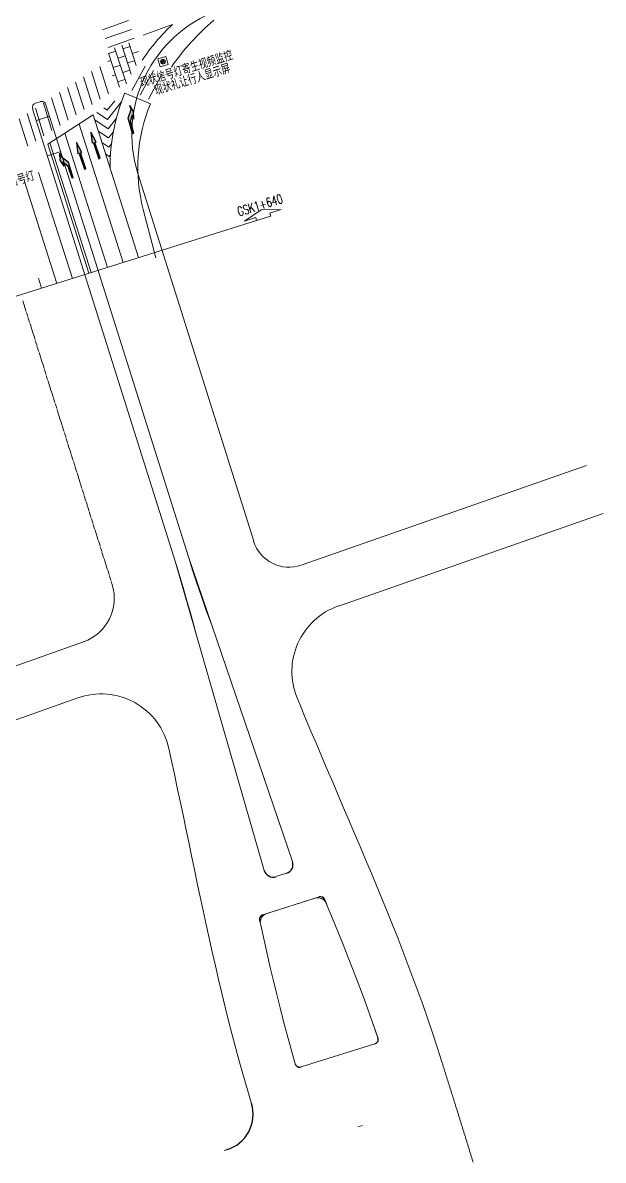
# Model space of a CAD drawing. Header units: millimetres. Extents: x 523446 to 528898, y 388189 to 392165.
# Drawn here: x 525411.7 to 525537.3, y 388758.8 to 389004.8 of the extents above; entities that cross this region are included whole.
import ezdxf
from ezdxf.enums import TextEntityAlignment as Align

# ---------------------------------------------------------------- set-up
doc = ezdxf.new("R2010")
doc.units = ezdxf.units.MM
doc.linetypes.add('33', pattern=[6, 3, -3])
doc.linetypes.add('ACAD_ISO04W100', pattern=[30, 24, -3, 0, -3])
for name, color, linetype, lineweight in [('0-现状交通设施2018', 7, 'Continuous', 0), ('0-现状信号灯', 7, 'Continuous', 40), ('人行横道', 7, 'Continuous', 30), ('设计范围', 7, 'Continuous', 40)]:
    doc.layers.add(name, color=color, linetype=linetype, lineweight=lineweight)
for name, color, linetype in [('MEDS道路平面中线-FZZD', 7, 'Continuous'), ('侧分带与渠化岛', 3, 'Continuous'), ('标注', 3, 'Continuous'), ('标线（实）', 1, 'Continuous'), ('标线（虚）', 1, '33'), ('箭头', 7, 'Continuous'), ('车行道边线', 5, 'ACAD_ISO04W100')]:
    doc.layers.add(name, color=color, linetype=linetype)
doc.styles.add('HZTXT_S', font='TXT_S.shx', dxfattribs={"width": 0.75, "bigfont": 'HZTXT.shx'})
doc.styles.add('MEDS', font='TXT_S.SHX', dxfattribs={"width": 0.75, "bigfont": 'hztxt.shx'})

# ---------------------------------------------------------------- blocks, each defined once
blk = doc.blocks.new('y')
blk.add_hatch(color=0).paths.add_polyline_path([(0.55, 0.225), (0.55, -0.275), (0.75, 0.525), (0.55, 1.275), (0.55, 0.825), (0, 0), (0, -1.725), (0.15, -1.725), (0.15, -0.375)])
at = {"color": 0}
for p, q in [((0.75, 0.525), (0.55, 1.275)), ((0.55, 0.825), (0.55, 1.275)), ((0, 0), (0.55, 0.825)), ((0.15, -0.375), (0.55, 0.225)), ((0.55, -0.275), (0.75, 0.525)), ((0.55, -0.275), (0.55, 0.225)), ((0, -1.725), (0, 0)), ((0.15, -1.725), (0.15, -0.375)), ((0, -1.725), (0.15, -1.725))]:
    blk.add_line(p, q, dxfattribs=at)
blk = doc.blocks.new('zx')
blk.add_hatch(color=0).paths.add_polyline_path([(0.075, -1.2), (0.225, -1.2), (0, 0), (-0.225, -1.2), (-0.075, -1.2), (-0.075, -3), (0.075, -3)])
at = {"color": 0}
for p, q in [((0, 0), (-0.225, -1.2)), ((0.225, -1.2), (0, 0)), ((-0.075, -1.2), (-0.225, -1.2)), ((-0.075, -1.2), (-0.075, -3)), ((0.075, -3), (0.075, -1.2)), ((0.075, -1.2), (0.225, -1.2)), ((-0.075, -3), (0.075, -3))]:
    blk.add_line(p, q, dxfattribs=at)
blk = doc.blocks.new('7')
at = {"layer": '0-现状信号灯', "linetype": 'Continuous', "lineweight": 0, "ltscale": 0.005}
for p, q in [((525414.9, 388753.36), (525416.62, 388753.9)), ((525415.44, 388751.64), (525414.9, 388753.36)), ((525415.94, 388753.28), (525415.56, 388752.55)), ((525416.18, 388753.26), (525415.71, 388752.36)), ((525416.37, 388753.15), (525415.92, 388752.27)), ((525416.51, 388752.92), (525416.18, 388752.28)), ((525416.62, 388753.9), (525417.16, 388752.19)), ((525417.16, 388752.19), (525415.44, 388751.64))]:
    blk.add_line(p, q, dxfattribs=at)
blk.add_ellipse((525416.02, 388752.77), major_axis=(0.365, 0.365), ratio=1, start_param=3.156470216024712, end_param=9.439655523204298, dxfattribs=at)

msp = doc.modelspace()

# ---------------------------------------------------------------- hatches: boundary and pattern name
at = {"layer": '人行横道', "linetype": 'ByBlock', "lineweight": 0}
h = msp.add_hatch(dxfattribs=at)
h.set_pattern_fill('AR-B816', color=256, scale=0.008, angle=108, style=0)
h.paths.add_polyline_path([(525433.17, 388999.95, -0.000496), (525430.33, 388998.96), (525430.26, 388998.22, 0.027059), (525436.74, 388998.44, 0.00006), (525436.8, 388998.45), (525436.65, 388998.94)])
h.paths.add_polyline_path([(525436.01, 389000.96, -0.000498), (525433.17, 388999.95), (525436.65, 388998.94)])
h.paths.add_polyline_path([(525437.23, 388997.09), (525436.8, 388998.45, -0.00006), (525436.74, 388998.44), (525436.74, 388998.44, -0.02706), (525430.26, 388998.22), (525430.07, 388996.48), (525431.96, 388990.54), (525434.1, 388991.53, -0.037595)])

# ---------------------------------------------------------------- linework, layer by layer
at = {"layer": 'MEDS道路平面中线-FZZD', "color": 233, "linetype": 'ByBlock', "lineweight": 0}
msp.add_arc((524927.88, 390428.21), 1500, 287.18204, 290.17402, dxfattribs=at)
at = {"layer": '人行横道', "linetype": 'ByBlock', "lineweight": 0}
for points in [[(525434.62, 389005.27), (525428.96, 389003.28)], [(525435.23, 389003.36), (525429.56, 389001.38)], [(525435.83, 389001.46), (525430.17, 388999.47)], [(525428.48, 388988.28), (525426.62, 388994.23)], [(525430.23, 388989.41), (525428.36, 388995.36)], [(525435.34, 388990.15), (525438.22, 388995.42)], [(525437.09, 388989.17), (525439.96, 388994.44)], [(525438.88, 388988.28), (525441.75, 388993.54)], [(525425, 388986.01), (525423.14, 388991.96)], [(525426.74, 388987.15), (525424.88, 388993.1)], [(525419.78, 388982.61), (525417.92, 388988.56)], [(525421.52, 388983.75), (525419.66, 388989.69)], [(525423.26, 388984.88), (525421.4, 388990.83)], [(525416.3, 388980.34), (525414.44, 388986.29)], [(525418.04, 388981.48), (525416.18, 388987.43)], [(525412.82, 388978.08), (525410.96, 388984.02)], [(525414.56, 388979.21), (525412.7, 388985.16)]]:
    msp.add_lwpolyline(points, dxfattribs=at)
at = {"layer": '侧分带与渠化岛', "color": 3, "lineweight": 0}
for p, q in [((525413.86, 388986.18), (525444.66, 388888.35)), ((525413.86, 388986.18), (525444.66, 388888.35)), ((525415.47, 388987.73), (525414.51, 388987.43)), ((525415.47, 388987.73), (525414.51, 388987.43)), ((525416.72, 388987.08), (525447.53, 388889.25)), ((525416.72, 388987.08), (525447.53, 388889.25)), ((525414.66, 388983.66), (525417.51, 388984.59)), ((525417.06, 388976.02), (525419.94, 388976.97)), ((525463.94, 388821.45), (525444.66, 388888.35)), ((525463.94, 388821.45), (525444.66, 388888.35)), ((525447.53, 388889.25), (525470.06, 388823.38)), ((525447.53, 388889.25), (525470.06, 388823.38)), ((525466.46, 388820.1), (525468.77, 388820.82)), ((525466.46, 388820.1), (525468.77, 388820.82)), ((525463.62, 388811.86), (525475.81, 388815.7)), ((525471.91, 388778.93), (525487.9, 388783.96)), ((525471.91, 388778.93), (525487.9, 388783.96)), ((525484.22, 388765.97), (525485.17, 388766.27))]:
    msp.add_line(p, q, dxfattribs=at)
at = {"layer": '侧分带与渠化岛', "color": 3, "lineweight": 0, "flags": 128}
for points in [[(525444.66, 388888.35), (525445.55, 388885.49), (525446.41, 388882.61), (525447.24, 388879.73), (525448.05, 388876.84), (525448.84, 388873.94), (525449.11, 388872.93)], [(525447.53, 388889.25), (525448.44, 388886.4), (525449.38, 388883.55), (525450.35, 388880.71), (525451.34, 388877.87), (525452.36, 388875.05), (525452.72, 388874.07)], [(525471.05, 388858.77), (525471.76, 388857.05), (525472.9, 388854.3), (525474.05, 388851.55), (525475.22, 388848.8), (525476.39, 388846.04), (525477.57, 388843.28), (525478.75, 388840.52), (525479.93, 388837.75), (525481.12, 388834.98), (525482.31, 388832.2), (525483.5, 388829.41), (525484.68, 388826.62), (525485.87, 388823.82), (525487.04, 388821.01), (525488.22, 388818.2), (525489.38, 388815.37), (525490.53, 388812.54), (525491.68, 388809.7), (525492.81, 388806.85), (525493.92, 388803.99), (525495.02, 388801.11), (525496.11, 388798.23), (525497.17, 388795.33), (525498.22, 388792.42), (525499.24, 388789.5), (525500.25, 388786.54), (525502.13, 388780.76)], [(525443.3, 388847.85), (525443.89, 388845.17), (525444.52, 388842.25), (525445.15, 388839.33), (525445.77, 388836.4), (525446.38, 388833.46), (525447, 388830.52), (525447.61, 388827.57), (525448.23, 388824.62), (525448.84, 388821.67), (525449.47, 388818.7), (525450.1, 388815.73), (525450.73, 388812.76), (525451.37, 388809.78), (525452.03, 388806.8), (525452.69, 388803.82), (525453.37, 388800.84), (525454.06, 388797.86), (525454.77, 388794.87), (525455.49, 388791.88), (525456.24, 388788.9), (525457, 388785.91), (525457.79, 388782.93), (525458.6, 388779.95), (525459.43, 388776.96), (525461.2, 388771.03)], [(525477.04, 388815.13), (525477.59, 388813.8), (525478.74, 388811.02), (525479.87, 388808.23), (525480.99, 388805.44), (525482.1, 388802.64), (525483.2, 388799.84), (525484.27, 388797.03), (525485.33, 388794.22), (525486.36, 388791.4), (525487.38, 388788.58), (525488.37, 388785.74), (525488.54, 388785.24)], [(525462.95, 388810.69), (525463.26, 388809.29), (525463.91, 388806.35), (525464.58, 388803.41), (525465.26, 388800.48), (525465.95, 388797.55), (525466.66, 388794.63), (525467.39, 388791.72), (525468.13, 388788.8), (525468.9, 388785.9), (525469.68, 388783), (525470.49, 388780.11), (525470.64, 388779.6)]]:
    msp.add_lwpolyline(points, dxfattribs=at)
msp.add_lwpolyline([(525488.54, 388785.24), (525487.38, 388788.58), (525486.36, 388791.4), (525485.33, 388794.22), (525484.27, 388797.03), (525483.2, 388799.84), (525482.1, 388802.64), (525480.99, 388805.44), (525479.87, 388808.23), (525478.74, 388811.02), (525477.59, 388813.8), (525477.39, 388814.29, 0.388328), (525474.94, 388815.43), (525464.5, 388812.14, 0.388328), (525463.14, 388809.8), (525463.26, 388809.29), (525463.91, 388806.35), (525464.58, 388803.41), (525465.26, 388800.48), (525465.95, 388797.55), (525466.66, 388794.63), (525467.39, 388791.72), (525468.13, 388788.8), (525468.9, 388785.9), (525469.68, 388783), (525470.65, 388779.6)], format="xyb", dxfattribs=at)
at = {"layer": '侧分带与渠化岛', "color": 3, "lineweight": 0}
for centre, start, end in [((525414.82, 388986.48), 107.4911, 197.4781), ((525414.82, 388986.48), 107.4911, 197.4781), ((525415.77, 388986.78), 17.4781, 107.4911), ((525415.77, 388986.78), 17.4781, 107.4911)]:
    msp.add_arc(centre, 1, start, end, dxfattribs=at)
at = {"layer": '侧分带与渠化岛', "color": 3}
for centre, radius, start, end in [((525465.86, 388822), 2, 195.9976, 287.4781), ((525465.86, 388822), 2, 195.9976, 287.4781), ((525468.17, 388822.73), 2, 287.4781, 18.882), ((525468.17, 388822.73), 2, 287.4781, 18.882), ((525476.11, 388814.75), 1, 22.5877, 107.4781), ((525463.92, 388810.91), 1, 107.4781, 192.3685), ((525487.6, 388784.92), 1, 287.4781, 18.8195), ((525487.6, 388784.92), 1, 287.4781, 18.8195), ((525471.61, 388779.88), 1, 196.5265, 287.4781), ((525471.61, 388779.88), 1, 196.5265, 287.4781), ((525453.54, 388768.7), 8, 286.8274, 16.9243)]:
    msp.add_arc(centre, radius, start, end, dxfattribs=at)
at = {"layer": '标线（实）', "linetype": 'ByBlock', "lineweight": 0}
for p, q in [((525433.79, 388989.57), (525439.33, 388987.28)), ((525417.16, 388978.52), (525426.94, 388984.89)), ((525436.76, 388953.99), (525426.94, 388984.89)), ((525433.42, 388952.94), (525423.89, 388982.9)), ((525426.51, 388950.76), (525417.59, 388978.8)), ((525430.08, 388951.89), (525420.85, 388980.92)), ((525426.03, 388950.61), (525417.16, 388978.52)), ((525437.78, 388964.41), (525440.52, 388953.93))]:
    msp.add_line(p, q, dxfattribs=at)
for points in [[(525433.03, 388987.62), (525430.07, 388983.88), (525427.76, 388985.42)], [(525431.61, 388987.93), (525429.98, 388985.88), (525429.23, 388986.38)], [(525431.97, 388984.17), (525430.16, 388981.89), (525427.28, 388983.8)], [(525431.32, 388981.24), (525430.24, 388979.89), (525428.06, 388981.34)], [(525430.91, 388978.63), (525430.33, 388977.89), (525428.85, 388978.88)], [(525430.69, 388976.24), (525430.42, 388975.89), (525429.63, 388976.42)]]:
    msp.add_lwpolyline(points, dxfattribs=at)
for centre, radius, start, end in [((525472.61, 388973.54), 42.01, 132.6938, 146.565), ((524927.88, 390428.21), 1514.5, 289.67257, 289.92989), ((525487.87, 388964.51), 53.66, 130.4571, 145.1114), ((525472.61, 388973.54), 42.01, 157.4281, 180.2557), ((525472.61, 388973.54), 36.01, 157.5588, 194.6873)]:
    msp.add_arc(centre, radius, start, end, dxfattribs=at)
at = {"layer": '标线（虚）', "linetype": 'ByBlock', "lineweight": 0}
for p, q in [((525422.45, 388949.48), (525415.15, 388972.44)), ((525419.11, 388948.43), (525412.11, 388970.46)), ((525415.78, 388947.38), (525415.09, 388949.55))]:
    msp.add_line(p, q, dxfattribs=at)
at = {"layer": '设计范围', "color": 1, "linetype": 'ByBlock', "lineweight": 0}
msp.add_line((525462.3, 388962.03), (525394.91, 388940.81), dxfattribs=at)
at = {"layer": '设计范围', "color": 1, "linetype": 'ByBlock', "lineweight": 0, "flags": 128}
msp.add_lwpolyline([(525465.35, 388962.99), (525465.16, 388963.6), (525467.6, 388964.37), (525463.25, 388964.34), (525459.67, 388961.87), (525462.11, 388962.64), (525462.3, 388962.03)], close=True, dxfattribs=at)
at = {"layer": '车行道边线', "linetype": 'Continuous', "lineweight": 0}
msp.add_line((525461.66, 388892.63), (525436.62, 388972.18), dxfattribs=at)
at = {"layer": '车行道边线', "lineweight": 0, "ltscale": 0.04}
msp.add_line((525411.74, 388944.64), (525431.05, 388883.31), dxfattribs=at)
at = {"layer": '车行道边线', "linetype": 'Continuous', "lineweight": 0, "ltscale": 0.04}
for p, q in [((525533.64, 388909.03), (525471.93, 388887.48)), ((525537.27, 388898.65), (525479.98, 388878.64)), ((525358.46, 388847.24), (525424.87, 388870.88)), ((525362.15, 388836.88), (525423.62, 388858.76)), ((525502.13, 388780.76), (525502.24, 388780.4)), ((525455.86, 388761.04), (525455.27, 388760.86))]:
    msp.add_line(p, q, dxfattribs=at)
at = {"layer": '车行道边线', "linetype": 'Continuous', "lineweight": 0, "ltscale": 0.04, "flags": 128}
for points in [[(525471.05, 388858.77), (525471.76, 388857.05), (525472.9, 388854.3), (525474.05, 388851.55), (525475.22, 388848.8), (525476.39, 388846.04), (525477.57, 388843.28), (525478.75, 388840.52), (525479.93, 388837.75), (525481.12, 388834.98), (525482.31, 388832.2), (525483.5, 388829.41), (525484.68, 388826.62), (525485.87, 388823.82), (525487.04, 388821.01), (525488.22, 388818.2), (525489.38, 388815.37), (525490.53, 388812.54), (525491.68, 388809.7), (525492.81, 388806.85), (525493.92, 388803.99), (525495.02, 388801.11), (525496.11, 388798.23), (525497.17, 388795.33), (525498.22, 388792.42), (525499.24, 388789.5), (525500.25, 388786.54), (525502.13, 388780.76)], [(525443.3, 388847.85), (525443.89, 388845.17), (525444.52, 388842.25), (525445.15, 388839.33), (525445.77, 388836.4), (525446.38, 388833.46), (525447, 388830.52), (525447.61, 388827.57), (525448.23, 388824.62), (525448.84, 388821.67), (525449.47, 388818.7), (525450.1, 388815.73), (525450.73, 388812.76), (525451.37, 388809.78), (525452.03, 388806.8), (525452.69, 388803.82), (525453.37, 388800.84), (525454.06, 388797.86), (525454.77, 388794.87), (525455.49, 388791.88), (525456.24, 388788.9), (525457, 388785.91), (525457.79, 388782.93), (525458.6, 388779.95), (525459.43, 388776.96), (525461.2, 388771.03)]]:
    msp.add_lwpolyline(points, dxfattribs=at)
msp.add_lwpolyline([(525502.24, 388780.4), (525502.36, 388780.03, 0.000002), (525502.48, 388779.66, 0.000003), (525502.6, 388779.29, 0.000005), (525502.71, 388778.92, 0.000006), (525502.83, 388778.55, 0.000007), (525502.95, 388778.17, 0.000009), (525503.06, 388777.8, 0.00001), (525503.18, 388777.43, 0.000011), (525503.3, 388777.06, 0.000013), (525503.41, 388776.69, 0.000014), (525503.53, 388776.32, 0.000016), (525503.65, 388775.94, 0.000017), (525503.76, 388775.57, 0.000018), (525503.88, 388775.2, 0.00002), (525504, 388774.83, 0.000021), (525504.12, 388774.45, 0.000022), (525504.23, 388774.08, 0.000024), (525504.35, 388773.71, 0.000025), (525504.47, 388773.34, 0.000026), (525504.58, 388772.96, 0.000028), (525504.7, 388772.59, 0.000029), (525504.82, 388772.22, 0.00003), (525504.94, 388771.84, 0.000032), (525505.05, 388771.47, 0.000033), (525505.17, 388771.1, 0.000034), (525505.29, 388770.72, 0.000036), (525505.4, 388770.35, 0.000037), (525505.52, 388769.97, 0.000038), (525505.64, 388769.6, 0.00004), (525505.75, 388769.23, 0.000041), (525505.87, 388768.85, 0.000043), (525505.99, 388768.48, 0.000044), (525506.1, 388768.1, 0.000045), (525506.22, 388767.73, 0.000047), (525506.34, 388767.35, 0.000048), (525506.45, 388766.98, 0.000049), (525506.57, 388766.6, 0.000051), (525506.69, 388766.23, 0.000052), (525506.8, 388765.85, 0.000053), (525506.92, 388765.48, 0.000055), (525507.04, 388765.1, 0.000056), (525507.15, 388764.72, 0.000057), (525507.27, 388764.35, 0.000059), (525507.39, 388763.97, 0.00006), (525507.5, 388763.6, 0.000061), (525507.62, 388763.22, 0.000063), (525507.74, 388762.84, 0.000064), (525507.85, 388762.47, 0.000065), (525507.97, 388762.09, 0.000067), (525508.08, 388761.71, 0.000068), (525508.2, 388761.33, 0.00007), (525508.31, 388760.96, 0.000071), (525508.43, 388760.58, 0.000072), (525508.55, 388760.2, 0.000074), (525508.66, 388759.83, 0.000075), (525508.78, 388759.45, 0.000076), (525508.89, 388759.07, 0.000078), (525509.01, 388758.69, 0.000079), (525509.12, 388758.31, 0.00008)], format="xyb", dxfattribs=at)
at = {"layer": '车行道边线', "linetype": 'Continuous', "lineweight": 0}
msp.add_arc((525463.8, 388980.74), 28.5, 110.3204, 197.4781, dxfattribs=at)
at = {"layer": '车行道边线', "linetype": 'Continuous', "lineweight": 0, "ltscale": 0.04}
for centre, radius, start, end in [((525469.29, 388895.04), 8, 197.4781, 289.2486), ((525421.51, 388880.3), 10, 289.5984, 17.4781), ((525484.92, 388864.48), 15, 109.2486, 202.3887), ((525428.65, 388844.63), 15, 12.3685, 109.5984), ((525453.54, 388768.7), 8, 286.8274, 16.9243)]:
    msp.add_arc(centre, radius, start, end, dxfattribs=at)

# ---------------------------------------------------------------- block references
at = {"layer": '0-现状交通设施2018', "color": 6, "linetype": 'ByBlock', "lineweight": 0}
msp.add_blockref('7', (26.03, 243.61), dxfattribs=at)
at = {"layer": '箭头', "linetype": 'ByBlock', "lineweight": 0}
for name, p, xscale, yscale, zscale, rotation in [('y', (525434.52, 388984.18), 2.000000000043373, 2.000000000043373, 2.000000000043373, 15.52968157475489), ('y', (525434.52, 388984.18), 2.000000000043373, 2.000000000043373, 2.000000000043373, 15.52968157475489), ('zx', (525426.45, 388981.14), 2.000000000050963, 2.000000000050963, 2.000000000050963, 17.99999999954505), ('zx', (525423.35, 388978.88), 2.000000000050963, 2.000000000050963, 2.000000000050963, 17.99999999954505), ('y', (525421.59, 388974.54), -2.000000000050963, 1.999999999941792, 2, 17.99999999954502), ('y', (525421.59, 388974.54), -2.000000000050963, 1.999999999941792, 2, 17.99999999954502)]:
    msp.add_blockref(name, p, dxfattribs=dict(at, xscale=xscale, yscale=yscale, zscale=zscale, rotation=rotation))

# ---------------------------------------------------------------- texts
at = {"layer": '0-现状交通设施2018', "linetype": 'ByBlock', "lineweight": 0, "style": 'HZTXT_S', "width": 0.7}
for s, p in [('现状信号灯寄生视频监控', (525457.05, 388997.84)), ('现状礼让行人显示屏', (525456.52, 388995.03)), ('现状信号灯', (525414.2, 388971.79))]:
    msp.add_text(s, height=2, rotation=17.1715, dxfattribs=at).set_placement(p, align=Align.MIDDLE_RIGHT)
at = {"layer": '标注', "color": 5, "linetype": 'ByBlock', "lineweight": 0, "style": 'MEDS', "width": 0.7}
msp.add_text('GSK1+640', height=2, rotation=17.2108, dxfattribs=at).set_placement((525463.02, 388965.36), align=Align.MIDDLE)

doc.saveas('drawing.dxf')
